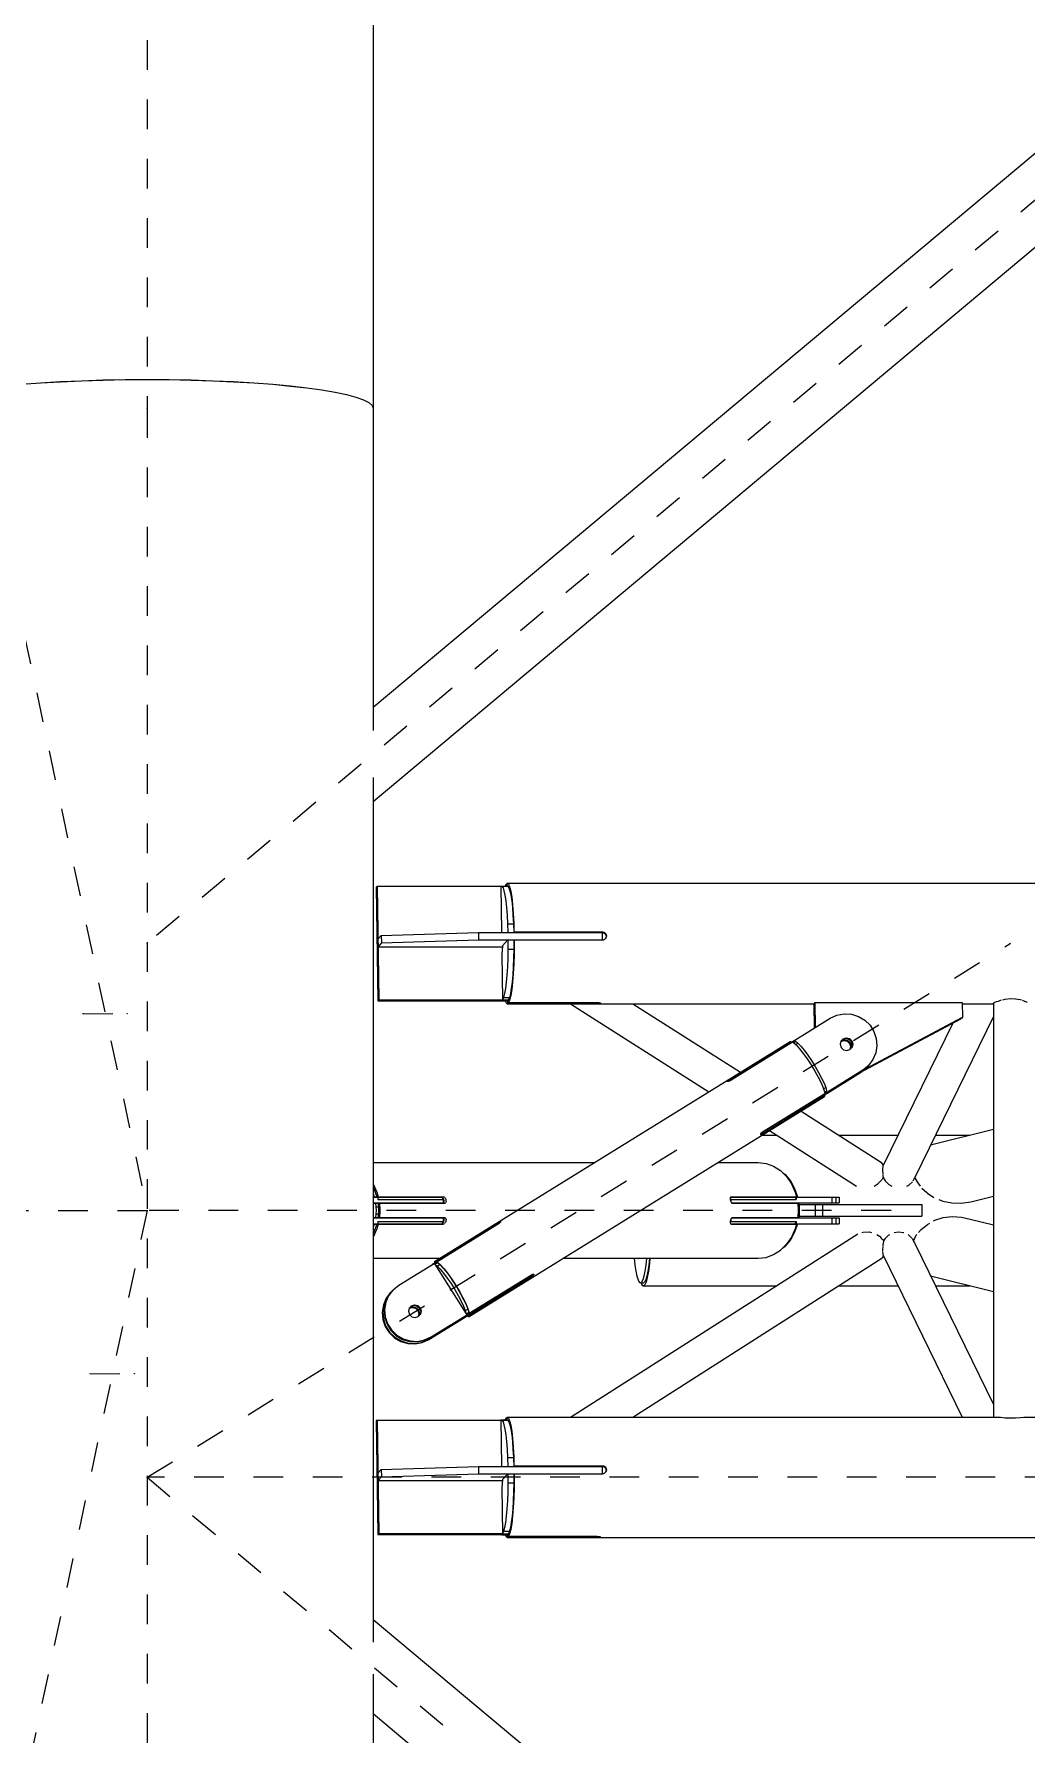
# Model space of a CAD drawing. Header units: millimetres. Extents: x 149919 to 150445, y 136651 to 136866.
# Drawn here: x 150375.73 to 150379.08, y 136806.01 to 136811.74 of the extents above; entities that cross this region are included whole.
import ezdxf

# ---------------------------------------------------------------- set-up
doc = ezdxf.new("R2010")
doc.units = ezdxf.units.MM
doc.header["$LTSCALE"] = 0.25
doc.linetypes.add('CENTER', pattern=[50.8, 31.75, -6.35, 6.35, -6.35])
doc.linetypes.add('XKITLINE00', pattern=[0])

# ---------------------------------------------------------------- blocks, each defined once
blk = doc.blocks.new('çatıı')
at = {"color": 8, "linetype": 'CENTER'}
for p, q in [((23430, 17654.86), (23430, 16010.75)), ((25173.61, 17290.27), (23430, 15830.27)), ((23255, 16560.27), (23430, 15740.27)), ((23430, 16010.75), (23430, 14354.32)), ((23430, 15650.27), (23720.98, 15830.27)), ((23408.39, 15806.57), (23423.29, 15806.65)), ((22900, 15740.27), (23430, 15740.27)), ((23430, 15740.27), (23255, 14920.27)), ((23680.72, 15740.27), (23430, 15740.27)), ((23410.79, 15685.17), (23425.69, 15685.25)), ((23430, 15650.27), (25173.61, 14190.28)), ((24815.89, 15650.27), (23430, 15650.27))]:
    blk.add_line(p, q, dxfattribs=at)
at = {"color": 8, "linetype": 'XKITLINE00'}
for p, q in [((23506.2, 15909.97), (25130.69, 17270.22)), ((23506.2, 15878.19), (25161.49, 17264.24)), ((23506.2, 17220), (23506.2, 16010.75)), ((23387.66, 16018.82), (23394.07, 16019.31)), ((23387.66, 16018.81), (23394.07, 16019.3)), ((23394.07, 16019.31), (23400.83, 16019.71)), ((23394.07, 16019.3), (23400.83, 16019.7)), ((23400.83, 16019.71), (23407.88, 16020.04)), ((23400.83, 16019.7), (23407.88, 16020.02)), ((23407.88, 16020.04), (23415.13, 16020.27)), ((23407.88, 16020.02), (23415.13, 16020.26)), ((23415.13, 16020.27), (23422.53, 16020.41)), ((23415.13, 16020.26), (23422.53, 16020.4)), ((23422.53, 16020.41), (23430, 16020.45)), ((23422.53, 16020.4), (23430, 16020.44)), ((23430, 16020.45), (23437.46, 16020.41)), ((23430, 16020.44), (23437.46, 16020.4)), ((23437.46, 16020.41), (23444.86, 16020.27)), ((23437.46, 16020.4), (23444.86, 16020.26)), ((23444.86, 16020.27), (23452.12, 16020.04)), ((23444.86, 16020.26), (23452.12, 16020.02)), ((23452.12, 16020.04), (23459.16, 16019.71)), ((23452.12, 16020.02), (23459.16, 16019.7)), ((23459.16, 16019.71), (23465.92, 16019.31)), ((23459.16, 16019.7), (23465.92, 16019.3)), ((23465.92, 16019.31), (23472.33, 16018.82)), ((23465.92, 16019.3), (23472.33, 16018.81)), ((23472.33, 16018.82), (23478.34, 16018.25)), ((23472.33, 16018.81), (23478.34, 16018.24)), ((23478.34, 16018.25), (23483.88, 16017.61)), ((23478.34, 16018.24), (23483.88, 16017.6)), ((23483.88, 16017.61), (23488.9, 16016.9)), ((23483.88, 16017.6), (23488.9, 16016.9)), ((23488.9, 16016.9), (23493.35, 16016.14)), ((23488.9, 16016.9), (23493.35, 16016.13)), ((23493.35, 16016.14), (23497.2, 16015.32)), ((23493.35, 16016.13), (23497.2, 16015.32)), ((23497.2, 16015.32), (23500.39, 16014.46)), ((23497.2, 16015.32), (23500.39, 16014.46)), ((23500.39, 16014.46), (23502.91, 16013.56)), ((23500.39, 16014.46), (23502.91, 16013.56)), ((23502.91, 16013.56), (23504.73, 16012.64)), ((23504.73, 16012.64), (23505.83, 16011.7)), ((23504.73, 16012.64), (23505.83, 16011.7)), ((23505.83, 16011.7), (23506.2, 16010.75)), ((23505.83, 16011.7), (23506.2, 16010.75)), ((23506.2, 16010.75), (23506.2, 15902.05)), ((23506.2, 15886.19), (23506.2, 15594.67)), ((23507.54, 15849.58), (23507.25, 15849.26)), ((23507.25, 15849.26), (23507.81, 15810.97)), ((23507.54, 15849.58), (23508.1, 15811.29)), ((23507.54, 15849.58), (23549.26, 15849.58)), ((23549.26, 15849.64), (23551.25, 15849.64)), ((23549.26, 15849.64), (23549.49, 15834.15)), ((23549.26, 15849.64), (23549.62, 15849.58)), ((23549.62, 15849.58), (23551.6, 15849.58)), ((23549.62, 15849.58), (23549.97, 15849.03)), ((23550.94, 15850.17), (23550.71, 15849.64)), ((23550.94, 15850.17), (23551.25, 15850.17)), ((23550.94, 15850.17), (23550.94, 15849.64)), ((23551.24, 15850.47), (23551.38, 15850.57)), ((23551.24, 15850.47), (23551.26, 15849.63)), ((23551.25, 15849.64), (23551.6, 15849.58)), ((23551.38, 15850.57), (23551.79, 15850.27)), ((23551.38, 15850.57), (24815.88, 15850.57)), ((23551.6, 15849.58), (23551.95, 15849.03)), ((23551.79, 15850.27), (23552.18, 15849.35)), ((23552.18, 15849.35), (23552.55, 15847.86)), ((23549.97, 15849.03), (23550.3, 15848)), ((23550.3, 15848), (23550.62, 15846.52)), ((23550.62, 15846.52), (23550.9, 15844.62)), ((23550.9, 15844.62), (23551.14, 15842.35)), ((23551.95, 15849.03), (23552.29, 15848)), ((23552.29, 15848), (23552.6, 15846.52)), ((23552.55, 15847.86), (23552.89, 15845.83)), ((23552.6, 15846.52), (23552.89, 15844.62)), ((23552.89, 15845.83), (23553.17, 15843.32)), ((23552.89, 15844.62), (23553.13, 15842.35)), ((23551.14, 15842.35), (23551.34, 15839.77)), ((23551.34, 15839.77), (23551.49, 15836.95)), ((23553.13, 15842.35), (23553.33, 15839.77)), ((23553.17, 15843.32), (23553.41, 15840.42)), ((23553.33, 15839.77), (23553.48, 15836.95)), ((23553.41, 15840.42), (23553.58, 15837.22)), ((23508.94, 15832.94), (23507.8, 15831.67)), ((23508.94, 15832.94), (23541.65, 15833.95)), ((23508.94, 15832.94), (23508.98, 15830.46)), ((23541.65, 15833.95), (23551.58, 15833.95)), ((23541.65, 15833.95), (23541.68, 15831.47)), ((23549.49, 15834.15), (23549.52, 15833.95)), ((23551.49, 15836.95), (23553.48, 15836.95)), ((23551.49, 15836.95), (23551.59, 15833.96)), ((23551.59, 15833.96), (23551.58, 15833.95)), ((23551.59, 15833.96), (23553.57, 15833.96)), ((23553.48, 15836.95), (23553.57, 15833.96)), ((23553.67, 15834.17), (23553.57, 15834.06)), ((23553.57, 15834.02), (23583.34, 15834.02)), ((23553.57, 15833.96), (23553.57, 15833.95)), ((23553.58, 15837.22), (23553.67, 15834.17)), ((23553.58, 15833.95), (23583.37, 15833.95)), ((23553.67, 15834.17), (23583.47, 15834.17)), ((23581.28, 15834.02), (23581.28, 15833.95)), ((23583.47, 15834.17), (23583.34, 15834.02)), ((23583.34, 15834.02), (23583.69, 15833.98)), ((23583.37, 15833.95), (23583.41, 15831.49)), ((23583.47, 15834.17), (23583.82, 15834.13)), ((23583.82, 15834.13), (23583.69, 15833.98)), ((23583.69, 15833.98), (23584.01, 15833.84)), ((23583.82, 15834.13), (23584.15, 15833.99)), ((23584.01, 15833.84), (23584.3, 15833.64)), ((23584.15, 15833.99), (23584.43, 15833.8)), ((23584.3, 15833.64), (23584.33, 15833.59)), ((23584.33, 15833.59), (23584.51, 15833.36)), ((23584.44, 15833.78), (23584.65, 15833.51)), ((23584.66, 15832.16), (23584.45, 15831.88)), ((23584.51, 15833.36), (23584.65, 15833.03)), ((23584.66, 15832.34), (23584.53, 15832.01)), ((23584.65, 15833.51), (23584.79, 15833.18)), ((23584.65, 15833.03), (23584.7, 15832.68)), ((23584.7, 15832.68), (23584.66, 15832.34)), ((23584.79, 15832.49), (23584.66, 15832.16)), ((23584.79, 15833.18), (23584.84, 15832.83)), ((23584.84, 15832.83), (23584.79, 15832.49)), ((23507.8, 15831.67), (23507.84, 15829.19)), ((23508.98, 15830.46), (23507.84, 15829.19)), ((23507.84, 15829.19), (23549.82, 15829.19)), ((23508.98, 15830.46), (23541.68, 15831.47)), ((23541.68, 15831.47), (23551.62, 15831.47)), ((23549.84, 15829.51), (23549.59, 15826.71)), ((23549.59, 15826.71), (23549.82, 15811.23)), ((23551.62, 15831.48), (23549.84, 15829.51)), ((23551.62, 15828.38), (23551.56, 15825.32)), ((23551.62, 15831.48), (23551.62, 15828.38)), ((23551.62, 15831.48), (23553.61, 15831.48)), ((23551.62, 15828.38), (23553.6, 15828.38)), ((23553.6, 15828.38), (23553.54, 15825.32)), ((23553.68, 15826.75), (23553.58, 15823.33)), ((23553.61, 15831.48), (23553.6, 15828.38)), ((23553.71, 15831.49), (23553.61, 15831.38)), ((23553.61, 15831.47), (23553.7, 15831.47)), ((23553.72, 15830.27), (23553.68, 15826.75)), ((23553.71, 15831.49), (23583.51, 15831.49)), ((23553.71, 15831.49), (23553.72, 15830.27)), ((23583.51, 15831.49), (23583.85, 15831.53)), ((23583.85, 15831.53), (23584.18, 15831.67)), ((23584.18, 15831.67), (23584.45, 15831.88)), ((23584.53, 15832.01), (23584.4, 15831.84)), ((23551.44, 15822.39), (23551.27, 15819.67)), ((23551.56, 15825.32), (23551.44, 15822.39)), ((23553.42, 15822.39), (23553.25, 15819.67)), ((23553.58, 15823.33), (23553.41, 15820.12)), ((23553.54, 15825.32), (23553.42, 15822.39)), ((23550.79, 15815.09), (23550.49, 15813.36)), ((23551.05, 15817.21), (23550.79, 15815.09)), ((23551.27, 15819.67), (23551.05, 15817.21)), ((23552.77, 15815.09), (23552.48, 15813.36)), ((23553.03, 15817.21), (23552.77, 15815.09)), ((23553.17, 15817.23), (23552.89, 15814.72)), ((23553.25, 15819.67), (23553.03, 15817.21)), ((23553.41, 15820.12), (23553.17, 15817.23)), ((23508.1, 15811.29), (23507.81, 15810.97)), ((23507.81, 15810.97), (23551.82, 15810.97)), ((23508.1, 15811.29), (23549.82, 15811.29)), ((23549.22, 15810.97), (23549.54, 15810.91)), ((23549.54, 15810.97), (23549.54, 15810.91)), ((23549.54, 15810.91), (23551.52, 15810.91)), ((23550.17, 15812.06), (23549.82, 15811.23)), ((23549.82, 15811.23), (23551.81, 15811.23)), ((23550.49, 15813.36), (23550.17, 15812.06)), ((23550.17, 15812.06), (23552.15, 15812.06)), ((23550.71, 15810.91), (23550.98, 15810.28)), ((23550.98, 15810.28), (23551.38, 15809.97)), ((23551.38, 15809.97), (23551.52, 15810.08)), ((23551.38, 15809.97), (23654.78, 15809.97)), ((23551.51, 15810.91), (23551.52, 15810.08)), ((23551.52, 15810.97), (23551.52, 15810.91)), ((23551.52, 15810.08), (23581.32, 15810.08)), ((23552.15, 15812.06), (23551.81, 15811.23)), ((23551.82, 15811.26), (23551.83, 15810.38)), ((23552.18, 15811.2), (23551.83, 15810.38)), ((23551.83, 15810.38), (23581.63, 15810.38)), ((23552.48, 15813.36), (23552.15, 15812.06)), ((23552.55, 15812.69), (23552.18, 15811.2)), ((23552.89, 15814.72), (23552.55, 15812.69)), ((23572.71, 15809.97), (23619.32, 15780.25)), ((23581.32, 15810.38), (23581.32, 15810.08)), ((23581.32, 15810.08), (23581.68, 15810.08)), ((23581.63, 15810.38), (23581.98, 15810.37)), ((23581.67, 15810.38), (23581.68, 15810.08)), ((23581.68, 15810.08), (23582.02, 15810.1)), ((23581.98, 15810.37), (23582.28, 15810.34)), ((23582.02, 15810.1), (23582.32, 15810.12)), ((23582.28, 15810.34), (23582.54, 15810.28)), ((23582.32, 15810.12), (23582.56, 15810.14)), ((23582.54, 15810.28), (23582.72, 15810.26)), ((23582.56, 15810.14), (23582.73, 15810.17)), ((23582.72, 15810.26), (23582.82, 15810.23)), ((23582.73, 15810.17), (23582.82, 15810.2)), ((23582.82, 15810.23), (23582.82, 15810.2)), ((23593.71, 15809.97), (23629.98, 15786.84)), ((23655.13, 15810.35), (23654.78, 15809.97)), ((23654.78, 15809.97), (23654.9, 15801.69)), ((23655.13, 15810.35), (23704.79, 15810.35)), ((23655.13, 15810.35), (23655.25, 15801.91)), ((23704.79, 15810.35), (23704.87, 15805.39)), ((23704.8, 15809.97), (23715.28, 15809.97)), ((23715.28, 15810.06), (23715.38, 15810.09)), ((23715.28, 15810.06), (23715.28, 15670.57)), ((23715.52, 15810.28), (23715.38, 15810.09)), ((23715.56, 15810.33), (23716.37, 15810.68)), ((23716.37, 15810.68), (23717.03, 15810.84)), ((23717.03, 15810.84), (23717.63, 15811.1)), ((23717.63, 15811.1), (23717.94, 15811.17)), ((23718.46, 15811.3), (23719.22, 15811.49)), ((23719.22, 15811.49), (23720.98, 15811.68)), ((23720.98, 15811.68), (23722.74, 15811.65)), ((23722.74, 15811.65), (23724.33, 15811.4)), ((23724.33, 15811.4), (23724.62, 15811.3)), ((23724.99, 15811.17), (23725.59, 15810.97)), ((23725.59, 15810.97), (23725.77, 15810.84)), ((23725.77, 15810.84), (23726.4, 15810.59)), ((23726.4, 15810.59), (23726.59, 15810.35)), ((23647.48, 15797.1), (23660.31, 15805.04)), ((23660.31, 15805.04), (23662.54, 15806.07)), ((23662.54, 15806.07), (23664.96, 15806.53)), ((23664.96, 15806.53), (23667.42, 15806.39)), ((23667.42, 15806.39), (23669.79, 15805.68)), ((23669.79, 15805.68), (23671.93, 15804.42)), ((23670.15, 15786.67), (23704.52, 15805.01)), ((23670.49, 15787.05), (23704.87, 15805.39)), ((23671.93, 15804.42), (23673.71, 15802.69)), ((23701.6, 15803.45), (23678.02, 15755.14)), ((23715.28, 15805.69), (23688.78, 15751.39)), ((23704.87, 15805.39), (23704.52, 15805.01)), ((23664.65, 15798.15), (23663.9, 15797.35)), ((23664.47, 15797.93), (23663.92, 15797.36)), ((23664.02, 15797.45), (23665.08, 15797.77)), ((23664.13, 15797.55), (23665.19, 15797.83)), ((23664.47, 15797.93), (23665.54, 15798.21)), ((23664.48, 15797.96), (23665.53, 15798.27)), ((23664.65, 15798.15), (23665.71, 15798.46)), ((23665.08, 15797.77), (23666.16, 15797.51)), ((23665.19, 15797.83), (23666.26, 15797.55)), ((23665.53, 15798.27), (23666.61, 15798.02)), ((23665.54, 15798.21), (23666.61, 15797.93)), ((23665.71, 15798.46), (23666.78, 15798.21)), ((23666.61, 15798.02), (23667.43, 15797.26)), ((23666.61, 15797.93), (23667.4, 15797.14)), ((23666.78, 15798.21), (23667.6, 15797.45)), ((23673.71, 15802.69), (23675.03, 15800.59)), ((23675.03, 15800.59), (23675.82, 15798.24)), ((23675.82, 15798.24), (23676.02, 15795.78)), ((23526.88, 15723.06), (23646.73, 15797.21)), ((23626.09, 15784.29), (23647.06, 15797.26)), ((23626.53, 15784.11), (23647.51, 15797.08)), ((23646.73, 15797.21), (23647.06, 15797.26)), ((23647.06, 15797.26), (23647.27, 15796.94)), ((23647.21, 15797.03), (23647.92, 15797.47)), ((23647.25, 15796.96), (23647.48, 15797.1)), ((23647.25, 15796.96), (23647.27, 15796.94)), ((23647.48, 15797.1), (23647.41, 15797.03)), ((23647.48, 15797.1), (23647.49, 15797.08)), ((23647.51, 15797.08), (23647.85, 15796.89)), ((23647.85, 15796.89), (23648.78, 15796.05)), ((23647.86, 15796.89), (23648.53, 15797.31)), ((23647.92, 15797.47), (23648.09, 15797.48)), ((23648.53, 15797.31), (23649.32, 15796.69)), ((23648.58, 15796.23), (23649.32, 15796.69)), ((23648.78, 15796.05), (23649.9, 15794.8)), ((23649.32, 15796.69), (23650.32, 15795.68)), ((23649.9, 15794.8), (23651.16, 15793.21)), ((23650.32, 15795.68), (23651.46, 15794.31)), ((23651.16, 15793.21), (23652.48, 15791.36)), ((23651.46, 15794.31), (23652.7, 15792.65)), ((23652.7, 15792.65), (23653.97, 15790.78)), ((23663.9, 15797.35), (23663.66, 15796.27)), ((23663.66, 15796.27), (23663.99, 15795.22)), ((23663.89, 15797.27), (23664.91, 15797.58)), ((23664.13, 15797.55), (23663.89, 15797.31)), ((23664.02, 15797.45), (23663.89, 15797.32)), ((23663.99, 15795.22), (23664.8, 15794.46)), ((23664.8, 15794.46), (23665.88, 15794.2)), ((23664.91, 15797.58), (23665.99, 15797.32)), ((23665.88, 15794.2), (23666.94, 15794.51)), ((23665.99, 15797.32), (23666.8, 15796.56)), ((23666.16, 15797.51), (23666.97, 15796.75)), ((23666.26, 15797.55), (23667.06, 15796.77)), ((23666.8, 15796.56), (23667.13, 15795.5)), ((23667.13, 15795.5), (23666.9, 15794.5)), ((23667.69, 15795.32), (23666.94, 15794.51)), ((23666.97, 15796.75), (23667.3, 15795.69)), ((23667.06, 15796.77), (23667.36, 15795.7)), ((23667.3, 15795.69), (23667.07, 15794.65)), ((23667.36, 15795.7), (23667.1, 15794.69)), ((23667.4, 15797.14), (23667.7, 15796.08)), ((23667.43, 15797.26), (23667.76, 15796.2)), ((23667.7, 15796.08), (23667.44, 15795.05)), ((23667.76, 15796.2), (23667.52, 15795.13)), ((23667.6, 15797.45), (23667.93, 15796.39)), ((23667.93, 15796.39), (23667.69, 15795.32)), ((23675.63, 15793.36), (23674.66, 15791.11)), ((23676.02, 15795.78), (23675.63, 15793.36)), ((23637.29, 15766.52), (23671.1, 15787.43)), ((23652.48, 15791.36), (23653.81, 15789.33)), ((23653.81, 15789.33), (23655.07, 15787.24)), ((23653.97, 15790.78), (23655.22, 15788.8)), ((23655.07, 15787.24), (23656.21, 15785.18)), ((23655.22, 15788.8), (23656.37, 15786.81)), ((23656.37, 15786.81), (23657.38, 15784.9)), ((23658.44, 15779.68), (23671.27, 15787.62)), ((23659.09, 15779.7), (23670.48, 15786.74)), ((23659.11, 15779.79), (23670.65, 15786.93)), ((23669.39, 15786.37), (23670.15, 15786.67)), ((23670.49, 15787.05), (23670.15, 15786.67)), ((23670.48, 15786.74), (23670.88, 15787.06)), ((23670.65, 15786.93), (23670.48, 15786.74)), ((23671.1, 15787.43), (23673.01, 15788.97)), ((23671.27, 15787.62), (23671.1, 15787.43)), ((23671.27, 15787.62), (23673.18, 15789.16)), ((23673.18, 15789.16), (23673.01, 15788.97)), ((23674.66, 15791.11), (23673.18, 15789.16)), ((23625.53, 15783.9), (23625.52, 15783.88)), ((23625.52, 15783.88), (23625.56, 15783.81)), ((23625.53, 15783.9), (23625.57, 15783.94)), ((23625.56, 15783.81), (23625.68, 15783.79)), ((23625.57, 15783.94), (23625.7, 15784.04)), ((23625.68, 15783.79), (23625.85, 15783.81)), ((23625.7, 15784.04), (23625.88, 15784.16)), ((23625.85, 15783.81), (23626.06, 15783.88)), ((23625.88, 15784.16), (23626.09, 15784.29)), ((23625.88, 15784.16), (23626.05, 15783.88)), ((23626.06, 15783.88), (23626.3, 15783.98)), ((23626.09, 15784.29), (23626.29, 15783.98)), ((23626.3, 15783.98), (23626.53, 15784.11)), ((23656.21, 15785.18), (23657.17, 15783.26)), ((23657.17, 15783.26), (23657.89, 15781.57)), ((23657.38, 15784.9), (23658.19, 15783.16)), ((23657.89, 15781.57), (23658.35, 15780.21)), ((23658.01, 15781.21), (23658.77, 15781.68)), ((23658.19, 15783.16), (23658.77, 15781.68)), ((23658.37, 15780.1), (23659.08, 15780.54)), ((23658.77, 15781.68), (23659.08, 15780.54)), ((23538.53, 15704.55), (23658.39, 15778.69)), ((23637.38, 15766.62), (23658.36, 15779.59)), ((23637.46, 15766.75), (23658.43, 15779.72)), ((23637.51, 15766.14), (23658.49, 15779.11)), ((23658.26, 15779.48), (23658.49, 15779.11)), ((23658.26, 15779.48), (23658.3, 15779.42)), ((23658.3, 15779.42), (23659.14, 15779.94)), ((23658.34, 15779.66), (23658.36, 15779.59)), ((23658.35, 15780.21), (23658.43, 15779.72)), ((23658.44, 15779.68), (23658.36, 15779.59)), ((23658.39, 15779.27), (23659.1, 15779.71)), ((23658.49, 15779.11), (23658.39, 15778.69)), ((23658.42, 15779.71), (23658.44, 15779.68)), ((23659.1, 15779.71), (23659.01, 15779.55)), ((23659.1, 15780), (23659.14, 15779.94)), ((23659.14, 15779.94), (23659.1, 15779.71)), ((23650.45, 15773.78), (23676, 15757.48)), ((23636.82, 15766.08), (23636.81, 15765.95)), ((23636.81, 15765.95), (23636.86, 15765.86)), ((23636.91, 15766.24), (23636.82, 15766.08)), ((23636.86, 15765.86), (23636.89, 15765.85)), ((23636.89, 15765.85), (23636.96, 15765.86)), ((23637.05, 15766.42), (23636.91, 15766.24)), ((23636.96, 15765.86), (23637.1, 15765.92)), ((23637.04, 15766.41), (23637.3, 15766.01)), ((23637.05, 15766.42), (23637.24, 15766.59)), ((23637.1, 15765.92), (23637.3, 15766.01)), ((23637.13, 15766.49), (23637.25, 15766.56)), ((23637.24, 15766.59), (23637.46, 15766.75)), ((23637.24, 15766.6), (23637.29, 15766.52)), ((23637.25, 15766.56), (23637.51, 15766.14)), ((23637.38, 15766.62), (23637.29, 15766.52)), ((23637.3, 15766.01), (23637.51, 15766.14)), ((23637.34, 15765.67), (23642.16, 15765.67)), ((23637.36, 15766.68), (23637.38, 15766.62)), ((23639.79, 15767.19), (23669.13, 15748.47)), ((23663.09, 15765.67), (23683.16, 15765.67)), ((23694.08, 15762.39), (23715.28, 15767.67)), ((23695.68, 15765.67), (23707.29, 15765.67)), ((23506.2, 15756.42), (23580.81, 15756.42)), ((23622.39, 15756.42), (23636.01, 15756.42)), ((23636.01, 15756.42), (23638.64, 15756.11)), ((23638.64, 15756.11), (23641.17, 15755.2)), ((23641.17, 15755.2), (23643.51, 15753.7)), ((23643.51, 15753.7), (23645.55, 15751.69)), ((23644.33, 15752.89), (23645.04, 15752.33)), ((23645.04, 15752.33), (23646.84, 15750.19)), ((23675.89, 15757.51), (23676, 15757.48)), ((23676, 15757.48), (23676.92, 15756.87)), ((23676.92, 15756.87), (23677.37, 15756.57)), ((23677.37, 15756.57), (23678.15, 15755.49)), ((23677.94, 15754.14), (23677.9, 15753.77)), ((23677.9, 15753.77), (23677.93, 15753.61)), ((23677.93, 15753.61), (23678, 15752.6)), ((23678.02, 15755.05), (23677.95, 15754.33)), ((23678.02, 15755.14), (23678.02, 15755.05)), ((23678.02, 15752.33), (23678.06, 15751.83)), ((23678.06, 15751.83), (23678.12, 15751.59)), ((23506.2, 15749.25), (23507.45, 15746.46)), ((23506.2, 15748.06), (23506.41, 15747.67)), ((23506.2, 15747.67), (23506.41, 15747.67)), ((23506.41, 15747.67), (23507.39, 15744.87)), ((23507.45, 15746.46), (23507.85, 15744.87)), ((23645.55, 15751.69), (23647.23, 15749.25)), ((23646.84, 15750.19), (23648.26, 15747.67)), ((23647.23, 15749.25), (23648.48, 15746.46)), ((23647.93, 15747.67), (23648.26, 15747.67)), ((23648.26, 15747.67), (23649.24, 15744.87)), ((23648.48, 15746.46), (23648.88, 15744.87)), ((23669.13, 15748.47), (23669.13, 15748.47)), ((23675.07, 15748.47), (23676.47, 15749.3)), ((23677.18, 15750.09), (23676.47, 15749.3)), ((23677.71, 15750.63), (23677.18, 15750.09)), ((23678.13, 15751.49), (23677.71, 15750.63)), ((23678.12, 15751.59), (23678.17, 15751.33)), ((23678.17, 15751.33), (23678.82, 15750.19)), ((23678.82, 15750.19), (23678.92, 15750.09)), ((23678.92, 15750.09), (23680.09, 15748.95)), ((23680.09, 15748.95), (23681.01, 15748.47)), ((23686.14, 15748.47), (23686.75, 15748.75)), ((23686.75, 15748.75), (23687.99, 15749.92)), ((23688.7, 15751.24), (23688.09, 15750.09)), ((23688.67, 15751.3), (23688.7, 15751.24)), ((23688.78, 15751.39), (23688.7, 15751.24)), ((23688.72, 15751.4), (23689.45, 15750.09)), ((23688.83, 15751.62), (23688.78, 15751.39)), ((23689.45, 15750.09), (23689.47, 15750.06)), ((23689.47, 15750.06), (23690.61, 15748.47)), ((23691.16, 15747.79), (23692.85, 15746.3)), ((23692.85, 15746.3), (23693.09, 15746.05)), ((23506.2, 15745.94), (23506.57, 15744.87)), ((23506.2, 15744.87), (23507.39, 15744.87)), ((23506.2, 15744.77), (23529.35, 15744.77)), ((23506.2, 15742.77), (23529.74, 15742.77)), ((23506.2, 15742.67), (23507.82, 15742.67)), ((23507, 15742.67), (23507.11, 15741.48)), ((23507.11, 15741.48), (23507.15, 15740.27)), ((23507.11, 15741.48), (23507.94, 15741.48)), ((23507.39, 15744.87), (23529.83, 15744.87)), ((23507.77, 15744.77), (23507.77, 15743.97)), ((23507.77, 15743.97), (23529.74, 15743.97)), ((23507.82, 15742.67), (23530.25, 15742.67)), ((23507.82, 15742.67), (23507.94, 15741.48)), ((23507.94, 15741.48), (23507.98, 15740.27)), ((23508.28, 15742.67), (23508.48, 15740.27)), ((23529.1, 15744.87), (23529.28, 15744.83)), ((23529.28, 15744.83), (23530.01, 15744.83)), ((23529.28, 15744.83), (23529.35, 15744.78)), ((23529.35, 15744.77), (23529.74, 15743.97)), ((23529.36, 15744.77), (23529.47, 15744.7)), ((23529.47, 15744.7), (23529.65, 15744.5)), ((23529.55, 15742.67), (23529.72, 15742.72)), ((23529.65, 15744.5), (23529.81, 15744.23)), ((23529.72, 15742.72), (23529.86, 15742.85)), ((23529.72, 15742.72), (23530.42, 15742.72)), ((23529.74, 15743.97), (23529.74, 15742.77)), ((23529.81, 15744.23), (23529.93, 15743.93)), ((23529.83, 15744.87), (23530.01, 15744.83)), ((23529.98, 15743.05), (23529.86, 15742.85)), ((23529.93, 15743.93), (23530.01, 15743.62)), ((23530.03, 15743.26), (23529.98, 15743.05)), ((23530.01, 15744.83), (23530.2, 15744.7)), ((23530.01, 15743.62), (23530.04, 15743.32)), ((23530.04, 15743.32), (23530.03, 15743.26)), ((23530.2, 15744.7), (23530.38, 15744.5)), ((23530.25, 15742.67), (23530.42, 15742.72)), ((23530.38, 15744.5), (23530.54, 15744.23)), ((23530.42, 15742.72), (23530.57, 15742.85)), ((23530.54, 15744.23), (23530.66, 15743.93)), ((23530.68, 15743.05), (23530.57, 15742.85)), ((23530.66, 15743.93), (23530.74, 15743.62)), ((23530.75, 15743.32), (23530.68, 15743.05)), ((23530.74, 15743.62), (23530.76, 15743.43)), ((23530.76, 15743.43), (23530.75, 15743.32)), ((23626.54, 15744.5), (23626.52, 15744.23)), ((23626.52, 15744.23), (23626.54, 15743.93)), ((23626.62, 15744.7), (23626.54, 15744.5)), ((23626.54, 15743.93), (23626.62, 15743.62)), ((23626.55, 15744.52), (23626.82, 15743.97)), ((23626.74, 15744.83), (23626.62, 15744.7)), ((23626.62, 15743.62), (23626.7, 15743.43)), ((23626.69, 15744.77), (23663.28, 15744.77)), ((23626.7, 15743.43), (23626.73, 15743.32)), ((23626.73, 15743.32), (23626.84, 15743.05)), ((23626.74, 15744.83), (23626.9, 15744.87)), ((23626.82, 15743.97), (23648.79, 15743.97)), ((23626.82, 15743.97), (23626.82, 15743.11)), ((23626.84, 15743.05), (23626.99, 15742.85)), ((23626.9, 15744.87), (23648.88, 15744.87)), ((23626.99, 15742.85), (23627.16, 15742.72)), ((23627.09, 15742.77), (23663.28, 15742.77)), ((23627.16, 15742.72), (23627.33, 15742.67)), ((23627.33, 15742.67), (23649.31, 15742.67)), ((23648.41, 15744.77), (23648.79, 15743.97)), ((23648.79, 15744.77), (23648.79, 15743.97)), ((23648.88, 15744.87), (23649.24, 15744.87)), ((23649.31, 15742.67), (23649.5, 15740.27)), ((23649.31, 15742.67), (23649.67, 15742.67)), ((23649.4, 15741.48), (23649.79, 15741.48)), ((23649.67, 15742.67), (23649.79, 15741.48)), ((23649.71, 15742.27), (23652.41, 15742.27)), ((23649.79, 15741.48), (23649.83, 15740.27)), ((23652.41, 15742.27), (23691.2, 15742.27)), ((23655.15, 15742.27), (23655.15, 15738.27)), ((23657.63, 15742.27), (23657.63, 15738.27)), ((23660.77, 15744.77), (23660.77, 15742.77)), ((23662.16, 15744.77), (23662.16, 15742.77)), ((23663.28, 15744.77), (23663.28, 15742.77)), ((23691.2, 15742.27), (23691.2, 15738.27)), ((23693.09, 15746.05), (23695.26, 15744.61)), ((23696.92, 15743.9), (23698.23, 15743.38)), ((23698.23, 15743.38), (23701.29, 15742.78)), ((23701.29, 15742.78), (23704.48, 15742.71)), ((23704.48, 15742.71), (23707.63, 15743.19)), ((23707.63, 15743.19), (23715.28, 15745.1)), ((23506.2, 15737.87), (23507.82, 15737.87)), ((23506.2, 15737.77), (23529.74, 15737.77)), ((23506.2, 15735.77), (23529.35, 15735.77)), ((23506.2, 15735.67), (23507.39, 15735.67)), ((23506.57, 15735.67), (23506.2, 15734.61)), ((23507.39, 15735.67), (23506.41, 15732.88)), ((23507.11, 15739.07), (23507, 15737.87)), ((23507.15, 15740.27), (23507.11, 15739.07)), ((23507.11, 15739.07), (23507.94, 15739.07)), ((23507.39, 15735.67), (23529.83, 15735.67)), ((23507.85, 15735.67), (23507.45, 15734.09)), ((23507.77, 15736.58), (23507.77, 15735.77)), ((23507.77, 15736.58), (23529.74, 15736.58)), ((23507.94, 15739.07), (23507.82, 15737.87)), ((23507.82, 15737.87), (23530.25, 15737.87)), ((23507.98, 15740.27), (23507.94, 15739.07)), ((23508.48, 15740.27), (23508.28, 15737.87)), ((23527.21, 15723.12), (23548.18, 15736.1)), ((23527.65, 15722.94), (23548.62, 15735.92)), ((23529.1, 15735.67), (23529.28, 15735.72)), ((23529.28, 15735.72), (23529.35, 15735.77)), ((23529.28, 15735.72), (23530.01, 15735.72)), ((23529.74, 15736.58), (23529.35, 15735.77)), ((23529.36, 15735.77), (23529.47, 15735.85)), ((23529.65, 15736.05), (23529.47, 15735.85)), ((23529.55, 15737.87), (23529.72, 15737.83)), ((23529.81, 15736.32), (23529.65, 15736.05)), ((23529.72, 15737.83), (23530.42, 15737.83)), ((23529.72, 15737.83), (23529.86, 15737.7)), ((23529.74, 15737.77), (23529.74, 15736.58)), ((23529.93, 15736.62), (23529.81, 15736.32)), ((23529.83, 15735.67), (23530.01, 15735.72)), ((23529.86, 15737.7), (23529.98, 15737.5)), ((23530.01, 15736.93), (23529.93, 15736.62)), ((23529.98, 15737.5), (23530.03, 15737.29)), ((23530.04, 15737.23), (23530.01, 15736.93)), ((23530.01, 15735.72), (23530.2, 15735.85)), ((23530.03, 15737.29), (23530.04, 15737.23)), ((23530.38, 15736.05), (23530.2, 15735.85)), ((23530.25, 15737.87), (23530.42, 15737.83)), ((23530.54, 15736.32), (23530.38, 15736.05)), ((23530.42, 15737.83), (23530.57, 15737.7)), ((23530.66, 15736.62), (23530.54, 15736.32)), ((23530.57, 15737.7), (23530.68, 15737.5)), ((23530.74, 15736.93), (23530.66, 15736.62)), ((23530.68, 15737.5), (23530.75, 15737.23)), ((23530.76, 15737.12), (23530.74, 15736.93)), ((23530.75, 15737.23), (23530.76, 15737.12)), ((23548.18, 15736.1), (23548.41, 15736.24)), ((23548.18, 15736.1), (23548.39, 15735.77)), ((23548.41, 15736.24), (23548.63, 15736.36)), ((23548.41, 15736.24), (23548.61, 15735.91)), ((23548.62, 15735.92), (23548.83, 15736.06)), ((23548.63, 15736.36), (23548.82, 15736.47)), ((23548.82, 15736.47), (23548.93, 15736.52)), ((23548.83, 15736.06), (23548.99, 15736.2)), ((23548.93, 15736.52), (23548.97, 15736.53)), ((23548.97, 15736.53), (23549.08, 15736.5)), ((23549.1, 15736.33), (23548.99, 15736.2)), ((23549.08, 15736.5), (23549.13, 15736.44)), ((23549.13, 15736.44), (23549.1, 15736.33)), ((23626.54, 15736.62), (23626.52, 15736.32)), ((23626.52, 15736.32), (23626.54, 15736.05)), ((23626.62, 15736.93), (23626.54, 15736.62)), ((23626.54, 15736.05), (23626.62, 15735.85)), ((23626.82, 15736.58), (23626.55, 15736.03)), ((23626.7, 15737.12), (23626.62, 15736.93)), ((23626.62, 15735.85), (23626.74, 15735.72)), ((23626.69, 15735.77), (23648.41, 15735.77)), ((23626.73, 15737.23), (23626.7, 15737.12)), ((23626.84, 15737.5), (23626.73, 15737.23)), ((23626.74, 15735.72), (23626.9, 15735.67)), ((23626.82, 15737.44), (23626.82, 15736.58)), ((23626.82, 15736.58), (23648.79, 15736.58)), ((23626.99, 15737.7), (23626.84, 15737.5)), ((23626.9, 15735.67), (23648.88, 15735.67)), ((23626.99, 15737.7), (23627.16, 15737.83)), ((23627.09, 15737.77), (23663.28, 15737.77)), ((23627.16, 15737.83), (23627.33, 15737.87)), ((23627.33, 15737.87), (23649.31, 15737.87)), ((23649.24, 15735.67), (23648.26, 15732.88)), ((23648.79, 15736.58), (23648.41, 15735.77)), ((23648.41, 15735.77), (23662.16, 15735.77)), ((23648.88, 15735.67), (23648.48, 15734.09)), ((23648.79, 15736.58), (23648.79, 15735.77)), ((23648.88, 15735.67), (23649.24, 15735.67)), ((23649.5, 15740.27), (23649.31, 15737.87)), ((23649.31, 15737.87), (23649.67, 15737.87)), ((23649.4, 15739.07), (23649.79, 15739.07)), ((23649.79, 15739.07), (23649.67, 15737.87)), ((23649.71, 15738.27), (23691.2, 15738.27)), ((23649.83, 15740.27), (23649.79, 15739.07)), ((23660.77, 15737.77), (23660.77, 15735.77)), ((23662.16, 15737.77), (23662.16, 15735.77)), ((23662.16, 15735.77), (23663.28, 15735.77)), ((23663.28, 15737.77), (23663.28, 15735.77)), ((23690.9, 15733.79), (23691.97, 15734.61)), ((23691.97, 15734.61), (23693.03, 15735.55)), ((23693.03, 15735.55), (23693.86, 15736.01)), ((23695.1, 15736.7), (23695.52, 15736.93)), ((23695.52, 15736.93), (23698.36, 15737.84)), ((23698.36, 15737.84), (23701.4, 15738.21)), ((23701.4, 15738.21), (23704.5, 15738.04)), ((23704.5, 15738.04), (23707.5, 15737.34)), ((23707.5, 15737.34), (23715.28, 15735.4)), ((23507.45, 15734.09), (23506.2, 15731.3)), ((23506.2, 15732.88), (23506.41, 15732.88)), ((23506.41, 15732.88), (23506.2, 15732.49)), ((23572.69, 15670.57), (23669.57, 15732.37)), ((23646.84, 15730.36), (23645.04, 15728.22)), ((23647.23, 15731.3), (23645.55, 15728.85)), ((23648.26, 15732.88), (23646.84, 15730.36)), ((23648.48, 15734.09), (23647.23, 15731.3)), ((23647.93, 15732.88), (23648.26, 15732.88)), ((23670.94, 15732.81), (23671.4, 15732.96)), ((23671.4, 15732.96), (23673.36, 15733.03)), ((23673.36, 15733.03), (23674.23, 15732.81)), ((23675.95, 15732.15), (23676.86, 15731.61)), ((23676.86, 15731.61), (23677.6, 15730.8)), ((23677.6, 15730.8), (23678.1, 15730.29)), ((23678.11, 15728.99), (23678.04, 15728.74)), ((23678.1, 15730.29), (23678.26, 15729.97)), ((23678.28, 15730), (23678.11, 15728.99)), ((23678.66, 15730.68), (23678.28, 15730)), ((23678.66, 15730.68), (23678.79, 15730.8)), ((23678.79, 15730.8), (23679.92, 15731.92)), ((23679.92, 15731.92), (23680.36, 15732.15)), ((23681.89, 15732.81), (23683.25, 15733.07)), ((23683.25, 15733.07), (23685, 15732.85)), ((23685, 15732.85), (23685.09, 15732.81)), ((23686.54, 15732.15), (23686.58, 15732.13)), ((23686.58, 15732.13), (23687.83, 15730.96)), ((23687.92, 15730.8), (23688.21, 15730.26)), ((23688.21, 15730.26), (23688.19, 15730.23)), ((23688.21, 15730.26), (23688.4, 15729.89)), ((23688.68, 15730.8), (23688.23, 15730.13)), ((23688.4, 15729.89), (23688.72, 15729.29)), ((23689.16, 15731.75), (23688.68, 15730.8)), ((23688.72, 15729.29), (23688.77, 15729.04)), ((23688.72, 15729.29), (23715.28, 15674.86)), ((23689.5, 15732.15), (23689.16, 15731.75)), ((23690.9, 15733.79), (23690.06, 15732.81)), ((23506.2, 15724.12), (23528.59, 15724.12)), ((23570.17, 15724.12), (23636.01, 15724.12)), ((23593.73, 15670.57), (23676.47, 15723.35)), ((23594.18, 15724.12), (23594.45, 15721.83)), ((23598.39, 15724.12), (23598.12, 15721.83)), ((23599.38, 15724.12), (23599.12, 15721.83)), ((23599.52, 15724.12), (23599.35, 15722.31)), ((23636.01, 15724.12), (23638.64, 15724.44)), ((23638.64, 15724.44), (23641.17, 15725.35)), ((23641.17, 15725.35), (23643.51, 15726.85)), ((23643.51, 15726.85), (23645.55, 15728.85)), ((23644.33, 15727.66), (23645.04, 15728.22)), ((23676.47, 15723.35), (23677.35, 15723.96)), ((23677.35, 15723.96), (23677.82, 15724.29)), ((23678.26, 15724.92), (23677.82, 15724.29)), ((23677.92, 15726.97), (23677.89, 15726.79)), ((23677.89, 15726.79), (23677.92, 15726.47)), ((23678, 15728.05), (23677.92, 15726.97)), ((23677.94, 15726.3), (23678.01, 15725.52)), ((23678.04, 15728.74), (23678.01, 15728.3)), ((23678.01, 15725.52), (23678.01, 15725.42)), ((23678.01, 15725.42), (23704.78, 15670.57)), ((23514.79, 15715.02), (23527.62, 15722.96)), ((23525.58, 15697.41), (23559.39, 15718.33)), ((23526.25, 15722.21), (23526.17, 15722.06)), ((23526.25, 15722.21), (23526.38, 15722.29)), ((23526.38, 15722.29), (23527.22, 15722.81)), ((23526.38, 15722.29), (23526.56, 15722.3)), ((23526.88, 15723.06), (23526.77, 15722.64)), ((23526.77, 15722.64), (23526.82, 15722.56)), ((23526.88, 15723.06), (23527.21, 15723.12)), ((23527, 15722.13), (23527.84, 15722.65)), ((23527, 15722.13), (23527.79, 15721.51)), ((23527, 15722.13), (23537.55, 15705.36)), ((23527.21, 15723.12), (23527.4, 15722.82)), ((23527.22, 15722.81), (23527.4, 15722.82)), ((23527.62, 15722.96), (23527.82, 15722.64)), ((23527.65, 15722.94), (23527.84, 15722.65)), ((23527.65, 15722.94), (23528, 15722.75)), ((23527.79, 15721.51), (23528.63, 15722.03)), ((23527.79, 15721.51), (23528.78, 15720.5)), ((23527.84, 15722.65), (23528.63, 15722.03)), ((23528, 15722.75), (23528.93, 15721.91)), ((23528.63, 15722.03), (23529.62, 15721.02)), ((23528.78, 15720.5), (23529.93, 15719.13)), ((23528.93, 15721.91), (23530.05, 15720.66)), ((23529.62, 15721.02), (23530.76, 15719.65)), ((23529.93, 15719.13), (23531.16, 15717.47)), ((23530.05, 15720.66), (23531.3, 15719.07)), ((23530.76, 15719.65), (23532, 15717.99)), ((23531.16, 15717.47), (23532.44, 15715.6)), ((23531.3, 15719.07), (23532.62, 15717.22)), ((23532, 15717.99), (23533.28, 15716.12)), ((23538.5, 15705.45), (23559.48, 15718.43)), ((23538.58, 15705.58), (23559.55, 15718.56)), ((23538.63, 15704.97), (23559.61, 15717.95)), ((23559.37, 15718.31), (23559.61, 15717.95)), ((23559.48, 15718.43), (23559.39, 15718.33)), ((23559.45, 15718.5), (23559.48, 15718.43)), ((23559.47, 15718.45), (23559.56, 15718.51)), ((23559.55, 15718.56), (23559.77, 15718.68)), ((23559.56, 15718.51), (23559.77, 15718.66)), ((23559.56, 15718.51), (23559.83, 15718.09)), ((23559.61, 15717.95), (23559.83, 15718.09)), ((23559.77, 15718.68), (23559.98, 15718.75)), ((23559.83, 15718.09), (23560.03, 15718.24)), ((23559.98, 15718.75), (23560.15, 15718.77)), ((23560.03, 15718.24), (23560.2, 15718.38)), ((23560.15, 15718.77), (23560.27, 15718.73)), ((23560.29, 15718.47), (23560.2, 15718.38)), ((23560.27, 15718.73), (23560.33, 15718.64)), ((23560.31, 15718.51), (23560.29, 15718.47)), ((23560.33, 15718.64), (23560.31, 15718.51)), ((23594.45, 15721.83), (23594.77, 15719.75)), ((23594.77, 15719.75), (23595.12, 15718.08)), ((23595.12, 15718.08), (23595.5, 15716.86)), ((23597.45, 15718.08), (23597.08, 15716.86)), ((23597.8, 15719.75), (23597.45, 15718.08)), ((23598.12, 15721.83), (23597.8, 15719.75)), ((23598.45, 15718.08), (23598.07, 15716.86)), ((23598.61, 15717.64), (23598.18, 15716.12)), ((23598.8, 15719.75), (23598.45, 15718.08)), ((23599, 15719.73), (23598.61, 15717.64)), ((23599.12, 15721.83), (23598.8, 15719.75)), ((23599.35, 15722.31), (23599, 15719.73)), ((23694.05, 15718.22), (23715.28, 15712.93)), ((23512.08, 15712.6), (23510.6, 15710.65)), ((23512.25, 15712.79), (23510.77, 15710.84)), ((23512.71, 15713.3), (23511.23, 15711.35)), ((23512.88, 15713.49), (23511.4, 15711.54)), ((23512.25, 15712.79), (23512.08, 15712.6)), ((23512.25, 15712.79), (23512.43, 15712.94)), ((23512.88, 15713.49), (23512.71, 15713.3)), ((23512.88, 15713.49), (23514.79, 15715.02)), ((23532.44, 15715.6), (23533.68, 15713.63)), ((23532.62, 15717.22), (23533.95, 15715.19)), ((23533.28, 15716.12), (23534.52, 15714.14)), ((23533.68, 15713.63), (23534.84, 15711.63)), ((23533.95, 15715.19), (23535.22, 15713.1)), ((23534.52, 15714.14), (23535.68, 15712.15)), ((23535.22, 15713.1), (23536.36, 15711.04)), ((23535.68, 15712.15), (23536.69, 15710.24)), ((23595.5, 15716.86), (23595.89, 15716.12)), ((23595.89, 15716.12), (23596.29, 15715.87)), ((23596.29, 15715.87), (23596.69, 15716.12)), ((23596.29, 15715.87), (23597.28, 15715.87)), ((23596.49, 15715.87), (23596.82, 15715.19)), ((23597.08, 15716.86), (23596.69, 15716.12)), ((23596.82, 15715.19), (23597.28, 15714.87)), ((23597.28, 15715.87), (23597.68, 15716.12)), ((23597.28, 15714.87), (23597.74, 15715.19)), ((23597.28, 15714.87), (23642.14, 15714.87)), ((23598.07, 15716.86), (23597.68, 15716.12)), ((23598.18, 15716.12), (23597.74, 15715.19)), ((23663.18, 15714.87), (23683.16, 15714.87)), ((23695.68, 15714.87), (23707.49, 15714.87)), ((23509.63, 15708.4), (23509.24, 15705.97)), ((23509.24, 15705.97), (23509.44, 15703.51)), ((23509.81, 15708.59), (23509.41, 15706.16)), ((23509.41, 15706.16), (23509.62, 15703.7)), ((23510.6, 15710.65), (23509.63, 15708.4)), ((23510.77, 15710.84), (23509.81, 15708.59)), ((23510.26, 15709.09), (23509.87, 15706.67)), ((23509.87, 15706.67), (23510.07, 15704.21)), ((23510.43, 15709.28), (23510.04, 15706.86)), ((23510.04, 15706.86), (23510.24, 15704.4)), ((23511.23, 15711.35), (23510.26, 15709.09)), ((23511.4, 15711.54), (23510.43, 15709.28)), ((23518.37, 15707.33), (23518.13, 15706.25)), ((23518.13, 15706.25), (23518.46, 15705.19)), ((23518.36, 15707.25), (23519.38, 15707.56)), ((23519.12, 15708.13), (23518.37, 15707.33)), ((23518.49, 15707.43), (23518.37, 15707.3)), ((23518.49, 15707.43), (23519.55, 15707.75)), ((23518.95, 15707.94), (23520.01, 15708.25)), ((23519.12, 15708.13), (23520.18, 15708.44)), ((23519.38, 15707.56), (23520.46, 15707.3)), ((23519.55, 15707.75), (23520.63, 15707.49)), ((23520.01, 15708.25), (23521.08, 15708)), ((23520.18, 15708.44), (23521.26, 15708.19)), ((23520.46, 15707.3), (23521.27, 15706.54)), ((23520.63, 15707.49), (23521.44, 15706.73)), ((23521.08, 15708), (23521.9, 15707.24)), ((23521.26, 15708.19), (23522.07, 15707.43)), ((23521.27, 15706.54), (23521.6, 15705.48)), ((23521.44, 15706.73), (23521.77, 15705.67)), ((23521.9, 15707.24), (23522.23, 15706.18)), ((23522.23, 15706.18), (23521.99, 15705.11)), ((23522.07, 15707.43), (23522.4, 15706.37)), ((23522.4, 15706.37), (23522.16, 15705.29)), ((23534.84, 15711.63), (23535.85, 15709.72)), ((23535.85, 15709.72), (23536.66, 15707.98)), ((23536.36, 15711.04), (23537.31, 15709.12)), ((23536.66, 15707.98), (23537.24, 15706.5)), ((23536.69, 15710.24), (23537.5, 15708.5)), ((23537.24, 15706.5), (23538.08, 15707.02)), ((23537.24, 15706.5), (23537.55, 15705.36)), ((23537.31, 15709.12), (23538.04, 15707.43)), ((23537.5, 15708.5), (23538.08, 15707.02)), ((23538.04, 15707.43), (23538.49, 15706.07)), ((23538.08, 15707.02), (23538.39, 15705.88)), ((23538.49, 15706.07), (23538.58, 15705.58)), ((23509.44, 15703.51), (23510.23, 15701.17)), ((23509.62, 15703.7), (23510.4, 15701.36)), ((23510.07, 15704.21), (23510.86, 15701.86)), ((23510.23, 15701.17), (23511.55, 15699.07)), ((23510.24, 15704.4), (23511.03, 15702.05)), ((23510.4, 15701.36), (23511.72, 15699.26)), ((23510.86, 15701.86), (23512.18, 15699.76)), ((23511.03, 15702.05), (23512.35, 15699.95)), ((23518.46, 15705.19), (23519.28, 15704.43)), ((23519.28, 15704.43), (23520.35, 15704.18)), ((23520.35, 15704.18), (23521.41, 15704.49)), ((23521.6, 15705.48), (23521.38, 15704.48)), ((23522.16, 15705.29), (23521.41, 15704.49)), ((23521.77, 15705.67), (23521.54, 15704.63)), ((23524.95, 15696.72), (23537.17, 15704.28)), ((23525.12, 15696.91), (23537.12, 15704.33)), ((23525.75, 15697.6), (23538.58, 15705.54)), ((23537.03, 15704.5), (23537.17, 15704.28)), ((23537.17, 15704.28), (23537.35, 15704.29)), ((23537.35, 15704.29), (23537.48, 15704.37)), ((23537.56, 15704.53), (23537.48, 15704.37)), ((23537.55, 15705.36), (23538.39, 15705.88)), ((23537.56, 15704.53), (23538.4, 15705.05)), ((23537.56, 15704.82), (23537.6, 15704.76)), ((23537.6, 15704.76), (23537.56, 15704.53)), ((23537.6, 15704.76), (23538.44, 15705.28)), ((23538.05, 15704.73), (23538.2, 15704.49)), ((23538.2, 15704.49), (23538.53, 15704.55)), ((23538.4, 15705.05), (23538.32, 15704.89)), ((23538.38, 15705.87), (23538.58, 15705.54)), ((23538.39, 15705.88), (23538.58, 15705.58)), ((23538.4, 15705.34), (23538.63, 15704.97)), ((23538.4, 15705.34), (23538.44, 15705.28)), ((23538.44, 15705.28), (23538.4, 15705.05)), ((23538.58, 15705.54), (23538.5, 15705.45)), ((23538.63, 15704.97), (23538.53, 15704.55)), ((23511.55, 15699.07), (23513.33, 15697.34)), ((23511.72, 15699.26), (23513.5, 15697.53)), ((23512.18, 15699.76), (23513.96, 15698.03)), ((23512.35, 15699.95), (23514.13, 15698.22)), ((23513.33, 15697.34), (23515.47, 15696.08)), ((23513.5, 15697.53), (23515.64, 15696.27)), ((23513.96, 15698.03), (23516.1, 15696.77)), ((23514.13, 15698.22), (23516.27, 15696.96)), ((23515.47, 15696.08), (23517.84, 15695.36)), ((23515.64, 15696.27), (23518.01, 15695.55)), ((23516.1, 15696.77), (23518.47, 15696.06)), ((23516.27, 15696.96), (23518.64, 15696.25)), ((23517.84, 15695.36), (23520.3, 15695.23)), ((23518.01, 15695.55), (23520.48, 15695.42)), ((23518.47, 15696.06), (23520.93, 15695.93)), ((23518.64, 15696.25), (23521.1, 15696.12)), ((23520.3, 15695.23), (23522.72, 15695.69)), ((23520.48, 15695.42), (23522.89, 15695.88)), ((23520.93, 15695.93), (23523.35, 15696.39)), ((23521.1, 15696.12), (23523.52, 15696.58)), ((23522.72, 15695.69), (23524.95, 15696.72)), ((23522.89, 15695.88), (23522.72, 15695.69)), ((23522.89, 15695.88), (23525.12, 15696.91)), ((23523.35, 15696.39), (23525.58, 15697.41)), ((23523.52, 15696.58), (23523.35, 15696.39)), ((23523.52, 15696.58), (23525.75, 15697.6)), ((23525.12, 15696.91), (23524.95, 15696.72)), ((23525.75, 15697.6), (23525.58, 15697.41)), ((23507.54, 15669.58), (23507.25, 15669.26)), ((23507.25, 15669.26), (23507.81, 15630.97)), ((23507.54, 15669.58), (23508.1, 15631.29)), ((23507.54, 15669.58), (23549.26, 15669.58)), ((23549.26, 15669.64), (23551.24, 15669.64)), ((23549.26, 15669.64), (23549.48, 15654.15)), ((23549.26, 15669.64), (23549.61, 15669.58)), ((23549.61, 15669.58), (23551.6, 15669.58)), ((23549.61, 15669.58), (23549.97, 15669.03)), ((23549.97, 15669.03), (23550.3, 15668)), ((23550.3, 15668), (23550.62, 15666.52)), ((23550.62, 15666.52), (23550.9, 15664.62)), ((23550.93, 15670.17), (23550.71, 15669.64)), ((23550.93, 15670.17), (23551.25, 15670.17)), ((23550.93, 15670.17), (23550.94, 15669.64)), ((23551.24, 15670.47), (23551.38, 15670.57)), ((23551.24, 15670.47), (23551.26, 15669.63)), ((23551.24, 15669.64), (23551.6, 15669.58)), ((23551.38, 15670.57), (23551.79, 15670.27)), ((23551.38, 15670.57), (23716.26, 15670.57)), ((23551.6, 15669.58), (23551.95, 15669.03)), ((23551.79, 15670.27), (23552.18, 15669.35)), ((23551.95, 15669.03), (23552.29, 15668)), ((23552.18, 15669.35), (23552.55, 15667.86)), ((23552.29, 15668), (23552.6, 15666.52)), ((23552.55, 15667.86), (23552.89, 15665.83)), ((23552.6, 15666.52), (23552.89, 15664.62)), ((23552.89, 15665.83), (23553.17, 15663.32)), ((23716.3, 15670.57), (23716.37, 15670.57)), ((23716.37, 15670.57), (23717.03, 15670.6)), ((23716.37, 15670.57), (23716.42, 15670.57)), ((23716.74, 15670.57), (23717.14, 15670.58)), ((23716.93, 15670.57), (23717.2, 15670.57)), ((23717.03, 15670.6), (23717.63, 15670.51)), ((23717.63, 15670.51), (23719.22, 15670.37)), ((23719.22, 15670.37), (23720.98, 15670.3)), ((23720.98, 15670.3), (23722.74, 15670.31)), ((23722.74, 15670.31), (23724.33, 15670.4)), ((23724.33, 15670.4), (23725.59, 15670.56)), ((23725.59, 15670.56), (23725.77, 15670.6)), ((23725.67, 15670.57), (23725.78, 15670.57)), ((23725.77, 15670.6), (23726.25, 15670.57)), ((23726.3, 15670.57), (23960.15, 15670.57)), ((23550.9, 15664.62), (23551.14, 15662.35)), ((23551.14, 15662.35), (23551.34, 15659.77)), ((23552.89, 15664.62), (23553.13, 15662.35)), ((23553.13, 15662.35), (23553.33, 15659.77)), ((23553.17, 15663.32), (23553.41, 15660.42)), ((23553.41, 15660.42), (23553.58, 15657.22)), ((23551.34, 15659.77), (23551.49, 15656.95)), ((23551.49, 15656.95), (23553.48, 15656.95)), ((23551.49, 15656.95), (23551.59, 15653.96)), ((23553.33, 15659.77), (23553.48, 15656.95)), ((23553.48, 15656.95), (23553.58, 15653.96)), ((23553.58, 15657.22), (23553.67, 15654.17)), ((23508.94, 15652.94), (23507.8, 15651.67)), ((23507.8, 15651.67), (23507.84, 15649.19)), ((23508.98, 15650.46), (23507.84, 15649.19)), ((23507.84, 15649.19), (23549.81, 15649.19)), ((23508.94, 15652.94), (23541.65, 15653.95)), ((23508.94, 15652.94), (23508.98, 15650.46)), ((23508.98, 15650.46), (23541.69, 15651.47)), ((23541.65, 15653.95), (23551.58, 15653.95)), ((23541.65, 15653.95), (23541.69, 15651.47)), ((23541.69, 15651.47), (23551.62, 15651.47)), ((23549.48, 15654.15), (23549.51, 15653.95)), ((23549.84, 15649.51), (23549.59, 15646.71)), ((23551.63, 15651.48), (23549.84, 15649.51)), ((23551.59, 15653.96), (23551.58, 15653.95)), ((23551.59, 15653.96), (23553.58, 15653.96)), ((23551.63, 15651.48), (23551.62, 15648.38)), ((23551.63, 15651.48), (23553.61, 15651.48)), ((23553.67, 15654.17), (23553.57, 15654.06)), ((23553.57, 15654.02), (23583.34, 15654.02)), ((23553.58, 15653.96), (23553.57, 15653.95)), ((23553.58, 15653.95), (23583.37, 15653.95)), ((23553.71, 15651.49), (23553.61, 15651.38)), ((23553.61, 15651.48), (23553.61, 15648.38)), ((23553.61, 15651.47), (23553.7, 15651.47)), ((23553.67, 15654.17), (23583.47, 15654.17)), ((23553.72, 15650.27), (23553.68, 15646.75)), ((23553.71, 15651.49), (23583.51, 15651.49)), ((23553.71, 15651.49), (23553.72, 15650.27)), ((23581.27, 15654.02), (23581.27, 15653.95)), ((23583.47, 15654.17), (23583.34, 15654.02)), ((23583.34, 15654.02), (23583.69, 15653.98)), ((23583.37, 15653.95), (23583.41, 15651.49)), ((23583.47, 15654.17), (23583.82, 15654.13)), ((23583.51, 15651.49), (23583.85, 15651.53)), ((23583.82, 15654.13), (23583.69, 15653.98)), ((23583.69, 15653.98), (23584.01, 15653.84)), ((23583.82, 15654.13), (23584.15, 15653.99)), ((23583.85, 15651.53), (23584.18, 15651.67)), ((23584.01, 15653.84), (23584.3, 15653.64)), ((23584.15, 15653.99), (23584.43, 15653.8)), ((23584.18, 15651.67), (23584.45, 15651.88)), ((23584.3, 15653.64), (23584.33, 15653.59)), ((23584.33, 15653.59), (23584.52, 15653.36)), ((23584.53, 15652.01), (23584.4, 15651.84)), ((23584.45, 15653.78), (23584.65, 15653.51)), ((23584.66, 15652.16), (23584.45, 15651.88)), ((23584.52, 15653.36), (23584.65, 15653.03)), ((23584.66, 15652.34), (23584.53, 15652.01)), ((23584.65, 15653.51), (23584.79, 15653.18)), ((23584.65, 15653.03), (23584.7, 15652.68)), ((23584.7, 15652.68), (23584.66, 15652.34)), ((23584.79, 15652.48), (23584.66, 15652.16)), ((23584.79, 15653.18), (23584.84, 15652.83)), ((23584.84, 15652.83), (23584.79, 15652.48)), ((23549.59, 15646.71), (23549.82, 15631.23)), ((23551.56, 15645.32), (23551.44, 15642.39)), ((23551.62, 15648.38), (23551.56, 15645.32)), ((23551.62, 15648.38), (23553.61, 15648.38)), ((23553.58, 15643.33), (23553.41, 15640.12)), ((23553.54, 15645.32), (23553.42, 15642.39)), ((23553.61, 15648.38), (23553.54, 15645.32)), ((23553.68, 15646.75), (23553.58, 15643.33)), ((23551.05, 15637.21), (23550.79, 15635.09)), ((23551.27, 15639.67), (23551.05, 15637.21)), ((23551.44, 15642.39), (23551.27, 15639.67)), ((23553.03, 15637.21), (23552.77, 15635.09)), ((23553.17, 15637.23), (23552.89, 15634.72)), ((23553.25, 15639.67), (23553.03, 15637.21)), ((23553.41, 15640.12), (23553.17, 15637.23)), ((23553.42, 15642.39), (23553.25, 15639.67)), ((23550.17, 15632.06), (23549.82, 15631.23)), ((23550.49, 15633.36), (23550.17, 15632.06)), ((23550.17, 15632.06), (23552.15, 15632.06)), ((23550.79, 15635.09), (23550.49, 15633.36)), ((23552.15, 15632.06), (23551.81, 15631.23)), ((23552.48, 15633.36), (23552.15, 15632.06)), ((23552.55, 15632.69), (23552.18, 15631.2)), ((23552.77, 15635.09), (23552.48, 15633.36)), ((23552.89, 15634.72), (23552.55, 15632.69)), ((23508.1, 15631.29), (23507.81, 15630.97)), ((23507.81, 15630.97), (23551.82, 15630.97)), ((23508.1, 15631.29), (23549.82, 15631.29)), ((23549.22, 15630.97), (23549.54, 15630.91)), ((23549.53, 15630.97), (23549.54, 15630.91)), ((23549.54, 15630.91), (23551.52, 15630.91)), ((23549.82, 15631.23), (23551.81, 15631.23)), ((23550.71, 15630.91), (23550.98, 15630.28)), ((23550.98, 15630.28), (23551.38, 15629.97)), ((23551.38, 15629.97), (23551.52, 15630.08)), ((23551.38, 15629.97), (24815.89, 15629.97)), ((23551.51, 15630.91), (23551.52, 15630.08)), ((23551.52, 15630.97), (23551.52, 15630.91)), ((23551.52, 15630.08), (23581.32, 15630.08)), ((23551.82, 15631.26), (23551.83, 15630.38)), ((23552.18, 15631.2), (23551.83, 15630.38)), ((23551.83, 15630.38), (23581.63, 15630.38)), ((23581.32, 15630.38), (23581.32, 15630.08)), ((23581.32, 15630.08), (23581.68, 15630.08)), ((23581.63, 15630.38), (23581.97, 15630.37)), ((23581.67, 15630.38), (23581.68, 15630.08)), ((23581.68, 15630.08), (23582.01, 15630.1)), ((23581.97, 15630.37), (23582.28, 15630.34)), ((23582.01, 15630.1), (23582.32, 15630.12)), ((23582.28, 15630.34), (23582.54, 15630.28)), ((23582.32, 15630.12), (23582.56, 15630.14)), ((23582.54, 15630.28), (23582.72, 15630.26)), ((23582.56, 15630.14), (23582.73, 15630.17)), ((23582.72, 15630.26), (23582.81, 15630.23)), ((23582.73, 15630.17), (23582.82, 15630.2)), ((23582.81, 15630.23), (23582.82, 15630.2)), ((23506.2, 15602.36), (24301.8, 14936.16)), ((23506.2, 15583.87), (23506.2, 14354.32)), ((23506.2, 15570.58), (24282.83, 14920.27))]:
    blk.add_line(p, q, dxfattribs=at)
for centre in [(23430, 16010.75), (23430, 16010.75), (23430, 15830.27), (23720.98, 15830.27), (23408.39, 15806.57), (23423.29, 15806.65), (23430, 15740.27), (23430, 15740.27), (23430, 15740.27), (23430, 15740.27), (23680.72, 15740.27), (23410.79, 15685.17), (23425.69, 15685.25), (23430, 15650.27), (23430, 15650.27), (23430, 15650.27)]:
    blk.add_circle(centre, 0.05, dxfattribs=at)

msp = doc.modelspace()

# ---------------------------------------------------------------- block references
at = {"xscale": 0.009999943142843078, "yscale": 0.009999943142843078, "zscale": 0.009999943142843078}
msp.add_blockref('çatıı', (150141.8141, 136650.3731), dxfattribs=at)

doc.saveas('drawing.dxf')
